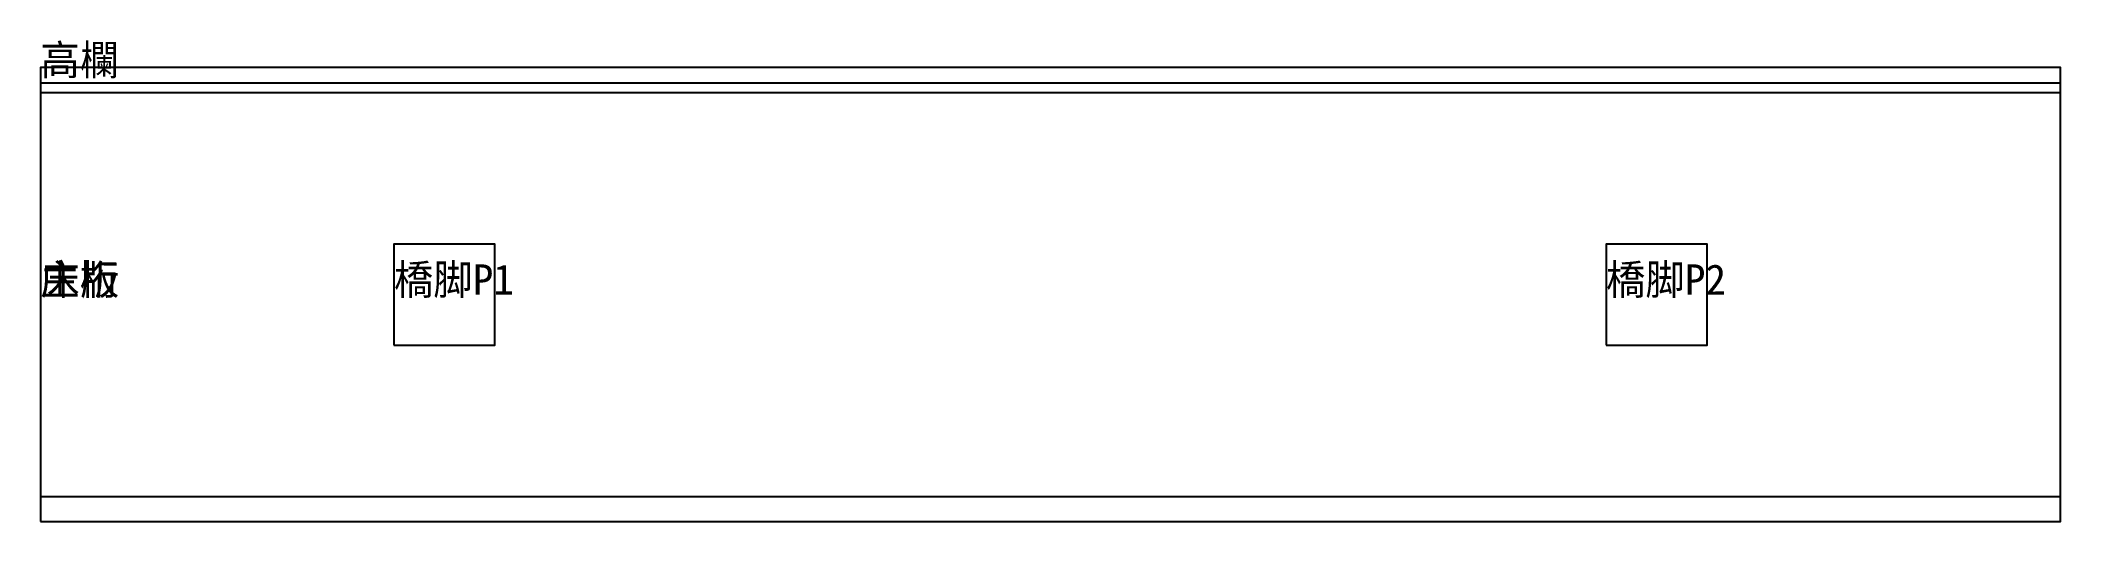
# Model space of a CAD drawing. Header units: metres. Extents: x -20 to 20, y -4.5 to 5.
import ezdxf

# ---------------------------------------------------------------- set-up
doc = ezdxf.new("R2010")
doc.units = ezdxf.units.M

msp = doc.modelspace()

# ---------------------------------------------------------------- linework, layer by layer
at = {"layer": 'girder'}
msp.add_lwpolyline([(-20, -4), (20, -4), (20, 4), (-20, 4)], close=True, dxfattribs=at)
at = {"layer": 'pier_1'}
msp.add_lwpolyline([(-13, -1), (-11, -1), (-11, 1), (-13, 1)], close=True, dxfattribs=at)
at = {"layer": 'pier_2'}
msp.add_lwpolyline([(11, -1), (13, -1), (13, 1), (11, 1)], close=True, dxfattribs=at)
at = {"layer": 'rail'}
msp.add_lwpolyline([(-20, 4.2), (20, 4.2), (20, 4.5), (-20, 4.5)], close=True, dxfattribs=at)
at = {"layer": 'slab'}
msp.add_lwpolyline([(-20, -4.5), (20, -4.5), (20, 4.5), (-20, 4.5)], close=True, dxfattribs=at)

# ---------------------------------------------------------------- texts
at = {"layer": 'girder'}
msp.add_text('主桁', height=0.6, dxfattribs=at).set_placement((-20, 0))
at = {"layer": 'pier_1'}
msp.add_text('橋脚P1', height=0.6, dxfattribs=at).set_placement((-13, 0))
at = {"layer": 'pier_2'}
msp.add_text('橋脚P2', height=0.6, dxfattribs=at).set_placement((11, 0))
at = {"layer": 'rail'}
msp.add_text('高欄', height=0.6, dxfattribs=at).set_placement((-20, 4.35))
at = {"layer": 'slab'}
msp.add_text('床版', height=0.6, dxfattribs=at).set_placement((-20, 0))

doc.saveas('drawing.dxf')
